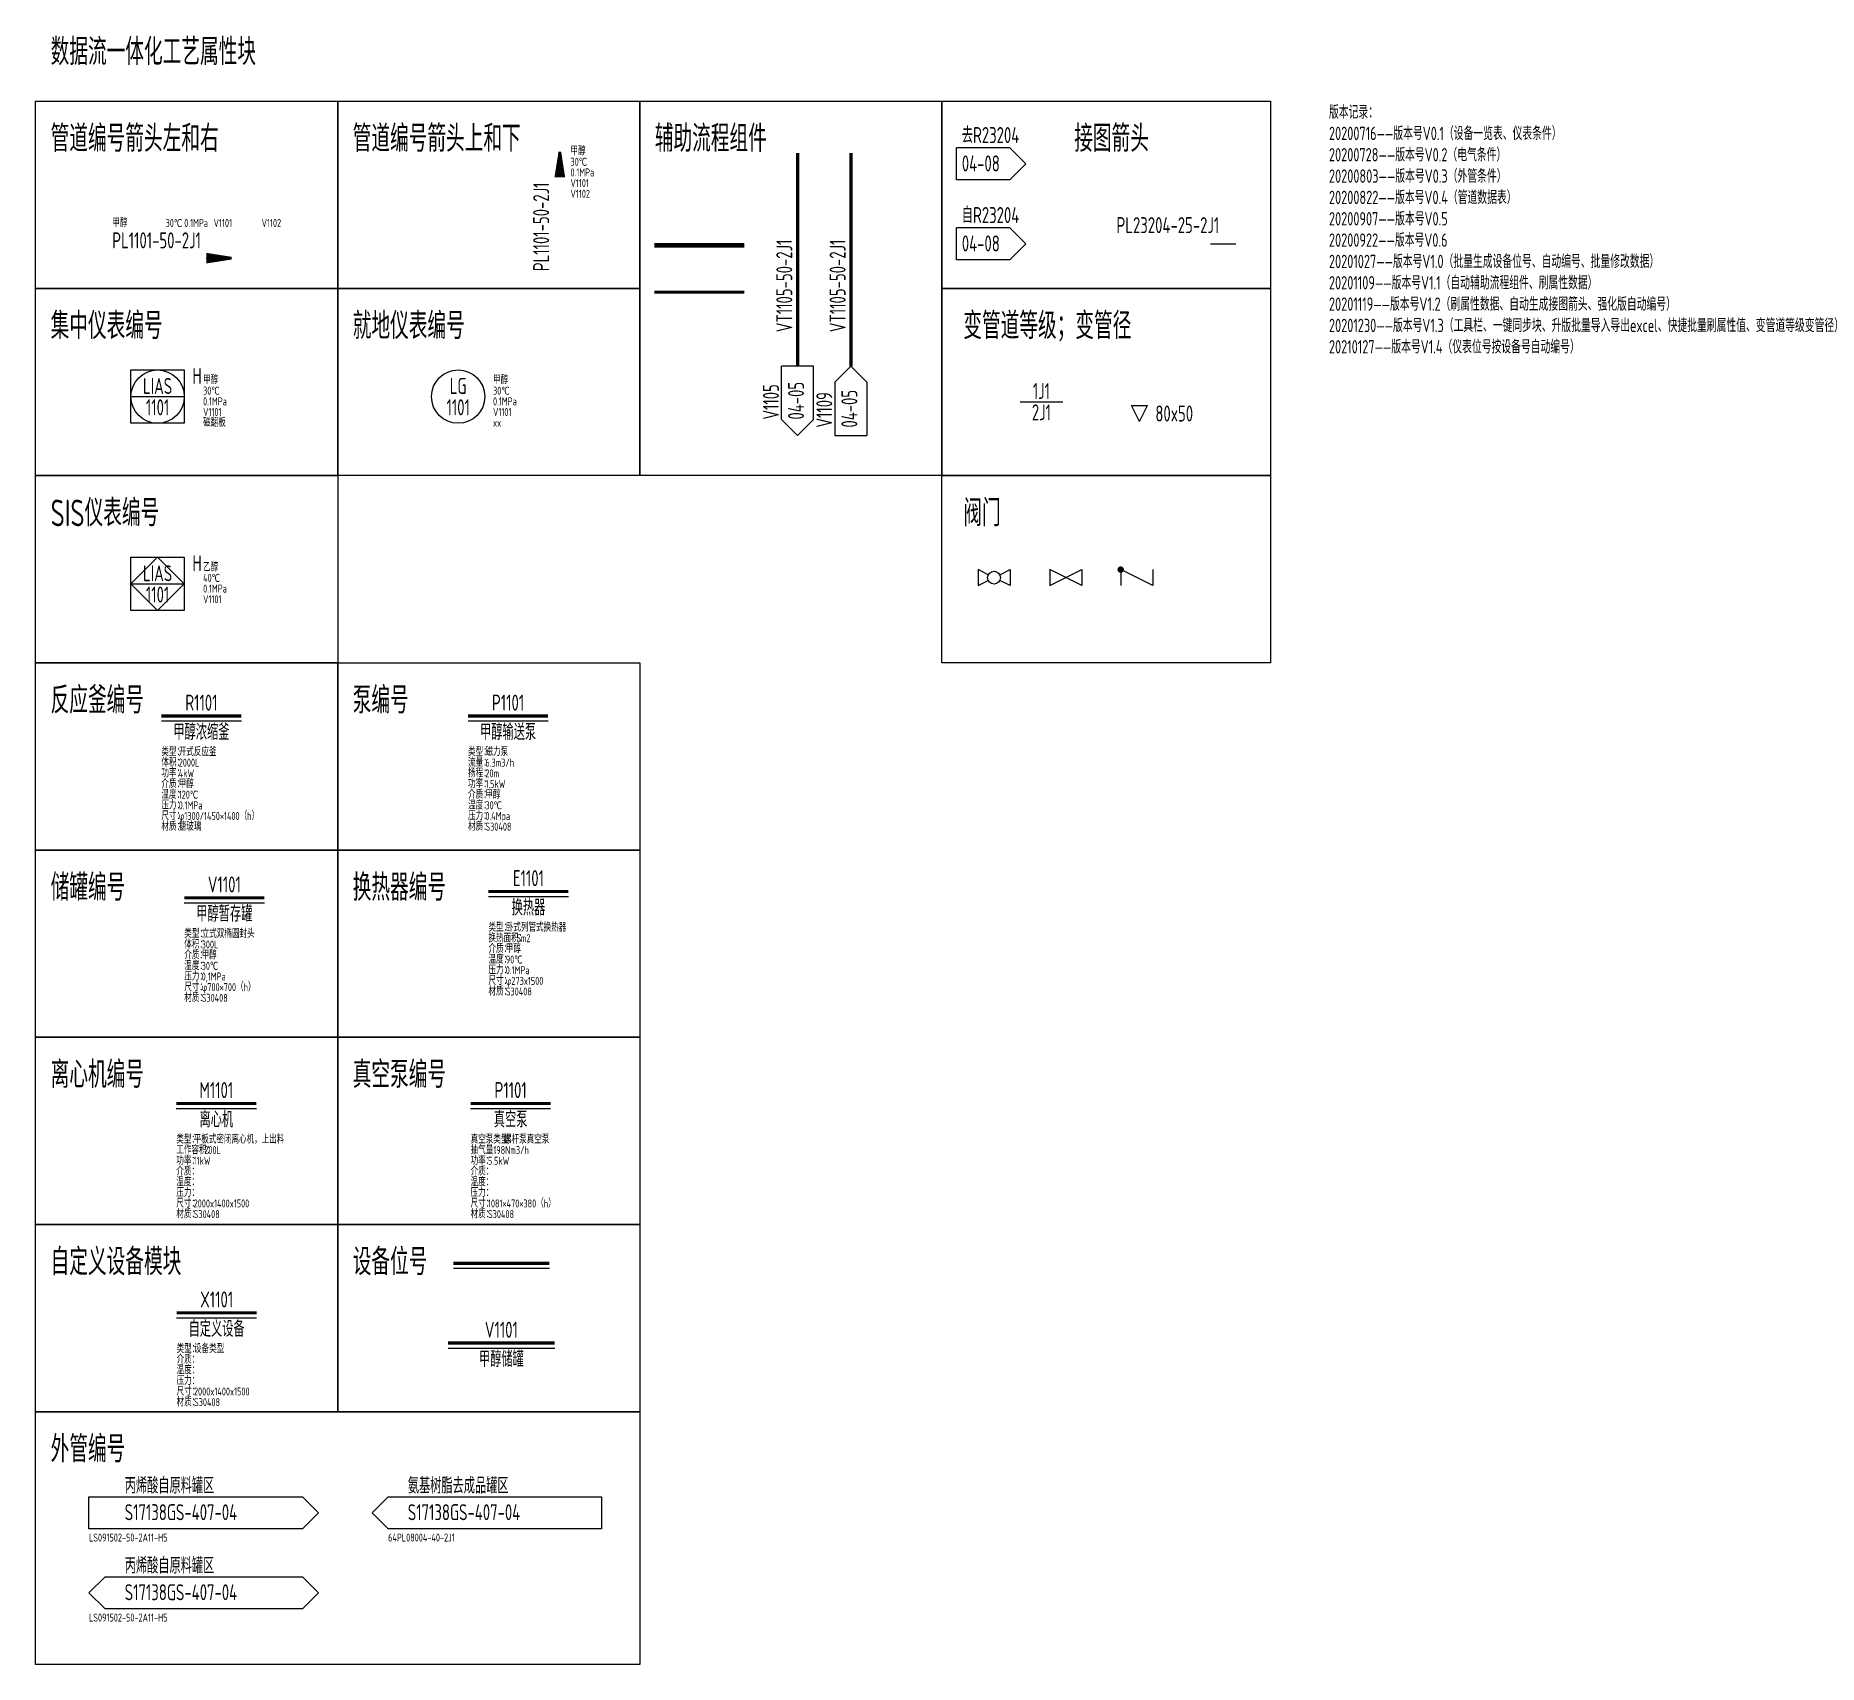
# Model space of a CAD drawing. Header units: millimetres. Extents: x 0 to 334, y -293 to 12.
import ezdxf
from ezdxf.enums import TextEntityAlignment as Align

# ---------------------------------------------------------------- set-up
doc = ezdxf.new("R2010")
doc.units = ezdxf.units.MM
doc.linetypes.add('CONTINOUS', pattern=[0])
for name, color, linetype in [('0DataFlow-GsLcEquipTag', 2, 'Continuous'), ('0DataFlow-GsLcEquipTagComment', 252, 'Continuous'), ('0DataFlow-GsLcInstrument', 2, 'Continuous'), ('0DataFlow-GsLcInstrumentComment', 3, 'Continuous'), ('0DataFlow-GsLcJoinDrawArrow', 2, 'Continuous'), ('0DataFlow-GsLcOuterPipe', 2, 'Continuous'), ('0DataFlow-GsLcOuterPipeComment', 3, 'Continuous'), ('0DataFlow-GsLcPipe', 2, 'Continuous'), ('0DataFlow-GsLcPipeComment', 3, 'Continuous'), ('0DataFlow-GsLcPipeLine', 4, 'Continuous'), ('0DataFlow-GsLcPublicPipe', 2, 'Continuous'), ('0DataFlow-GsLcPublicPipeLine', 3, 'Continuous'), ('0DataFlow-GsLcText', 2, 'Continuous'), ('0DataFlow-GsLcValve', 6, 'Continuous'), ('0DataFlow-GsLcValveComment', 3, 'Continuous')]:
    doc.layers.add(name, color=color, linetype=linetype)
doc.styles.add('DataFlow', font='tssdeng.shx', dxfattribs={"width": 0.7, "bigfont": 'hztxt.shx'})

# ---------------------------------------------------------------- blocks, each defined once
blk = doc.blocks.new('EquipTagV2')
at = {"layer": '0DataFlow-GsLcEquipTag'}
blk.add_line((9, -1), (-9, -1), dxfattribs=at)
at = {"layer": '0DataFlow-GsLcEquipTag', "const_width": 0.6}
blk.add_lwpolyline([(9, 0), (-9, 0)], dxfattribs=at)
blk = doc.blocks.new('JoinDrawArrowTo')
at = {"color": 24}
for p, q in [((10, 3), (0, 3)), ((0, -3), (0, 3)), ((10, 3), (13, 0)), ((10, -3), (13, 0)), ((10, -3), (0, -3))]:
    blk.add_line(p, q, dxfattribs=at)
at = {"style": 'DataFlow', "width": 0.7}
for tag, p in [('FROMTO', (1, 3.89)), ('DRAWNUM', (1, -1.43))]:
    blk.add_attdef(tag, p, '', height=3, dxfattribs=at)
at = {"style": 'DataFlow', "width": 0.7, "flags": 1}
blk.add_attdef('RELATEDID', (1, -6.93), '', height=3, dxfattribs=at)
blk = doc.blocks.new('JoinDrawArrowFrom')
at = {"layer": '0DataFlow-GsLcJoinDrawArrow', "color": 24}
for p, q in [((10, 3), (0, 3)), ((0, -3), (0, 3)), ((10, 3), (13, 0)), ((10, -3), (13, 0)), ((10, -3), (0, -3))]:
    blk.add_line(p, q, dxfattribs=at)
at = {"layer": '0DataFlow-GsLcPipeComment', "color": 3}
blk.add_line((47.62, 0), (52.38, 0), dxfattribs=at)
at = {"style": 'DataFlow', "width": 0.7}
for tag, p in [('FROMTO', (1, 3.89)), ('PIPENUM', (30, 2)), ('DRAWNUM', (1, -1.43))]:
    blk.add_attdef(tag, p, '', height=3, dxfattribs=at)
at = {"layer": '0DataFlow-GsLcJoinDrawArrow', "style": 'DataFlow', "width": 0.7, "flags": 1}
blk.add_attdef('RELATEDID', (1, -6.93), '', height=3, dxfattribs=at)
blk = doc.blocks.new('PipeClassChange')
blk.add_line((-4, 0), (4, 0))
at = {"style": 'DataFlow', "width": 0.7}
for tag, p in [('FPIPECLASS', (0, 0.5)), ('SPIPECLASS', (0, -3.5))]:
    blk.add_attdef(tag, text='', height=3, dxfattribs=at).set_placement(p, align=Align.CENTER)
at = {"layer": '0DataFlow-GsLcValveComment', "style": 'DataFlow', "width": 0.7, "flags": 1}
blk.add_attdef('VERSION', (0, -6.45), '', height=1.5, dxfattribs=at)
blk = doc.blocks.new('InstrumentSIS')
blk.add_line((5, -0.75), (5, -3.25))
at = {"style": 'DataFlow', "width": 0.7}
for tag, p in [('HALARM', (6.53, 2.37)), ('LALARM', (6.53, -5.35))]:
    blk.add_attdef(tag, p, '', height=3, dxfattribs=at)
at = {"layer": '0DataFlow-GsLcInstrumentComment', "style": 'DataFlow', "width": 0.7, "flags": 1}
for tag, p in [('VERSION', (8.53, 4.37)), ('PHASE', (8.53, -11.63)), ('MATERIAL', (8.53, -13.63)), ('NAME', (8.53, -15.63)), ('MIN', (8.53, -17.63)), ('MAX', (8.53, -19.63)), ('NOMAL', (8.53, -21.63)), ('DRAWNUM', (8.53, -23.63)), ('INSTALLSIZE', (8.53, -25.63)), ('COMMENT', (8.53, -27.63)), ('DIRECTION', (8.53, -29.63))]:
    blk.add_attdef(tag, p, '', height=1.5, dxfattribs=at)
at = {"layer": '0DataFlow-GsLcInstrumentComment', "style": 'DataFlow', "width": 0.7}
for tag, p in [('SUBSTANCE', (8.53, 2.37)), ('TEMP', (8.53, 0.37)), ('PRESSURE', (8.53, -1.63)), ('LOCATION', (8.53, -3.63)), ('SORT', (8.53, -5.63)), ('PIPECLASSCHANGE', (8.53, -7.63)), ('REDUCERINFO', (8.53, -9.63))]:
    blk.add_attdef(tag, p, '', height=1.5, dxfattribs=at)
blk.add_wipeout([(-5, 5), (5, 5), (5, -5), (-5, -5)])
for p, q in [((-5, 0), (0, 5)), ((0, 5), (5, 0)), ((0, -5), (-5, 0)), ((5, 0), (0, -5))]:
    blk.add_line(p, q)
at = {"linetype": 'Continuous'}
blk.add_line((-5, 0), (5, 0), dxfattribs=at)
blk.add_lwpolyline([(-5, 5), (5, 5), (5, -5), (-5, -5)], close=True)
at = {"style": 'DataFlow', "width": 0.7}
for tag, p in [('FUNCTION', (0, 0.5)), ('TAG', (0, -3.5))]:
    blk.add_attdef(tag, text='', height=3, dxfattribs=at).set_placement(p, align=Align.CENTER)
blk = doc.blocks.new('Reducer')
at = {"style": 'DataFlow', "width": 0.7}
blk.add_attdef('REDUCER', (3, -3), '', height=3, dxfattribs=at)
blk.add_wipeout([(-1.5, 0), (1.5, 0), (1.5, -3), (-1.5, -3)])
for p, q in [((-1.5, 0), (1.5, 0)), ((0, -3), (-1.5, 0)), ((0, -3), (1.5, 0))]:
    blk.add_line(p, q)
at = {"layer": '0DataFlow-GsLcValveComment', "style": 'DataFlow', "width": 0.7, "flags": 1}
blk.add_attdef('VERSION', (0, -5), '', height=1.5, dxfattribs=at)
blk = doc.blocks.new('OuterPipeLeft')
for p, q in [((0, 0), (3, 3)), ((0, 0), (3, -3)), ((3, 3), (43, 3)), ((43, 3), (43, -3)), ((43, -3), (3, -3))]:
    blk.add_line(p, q)
at = {"style": 'DataFlow', "width": 0.7}
for tag, p in [('FROMTO', (6.69, 3.59)), ('DRAWNUM', (6.69, -1.41))]:
    blk.add_attdef(tag, p, '', height=3, dxfattribs=at)
at = {"layer": '0DataFlow-GsLcOuterPipeComment', "style": 'DataFlow', "width": 0.7, "flags": 1}
blk.add_attdef('VERSION', (6.69, 7.59), '', height=1.5, dxfattribs=at)
at = {"layer": '0DataFlow-GsLcOuterPipeComment', "color": 3, "style": 'DataFlow', "width": 0.7}
blk.add_attdef('PIPENUM', (3, -5.41), '', height=1.5, dxfattribs=at)
at = {"layer": '0DataFlow-GsLcOuterPipeComment', "color": 3, "style": 'DataFlow', "width": 0.7, "flags": 1}
for tag, p in [('DESIGNFLOW', (3, -7.41)), ('OPERATESPEC', (3, -9.41)), ('INSULATION', (3, -11.41)), ('PROTECTION', (3, -13.41))]:
    blk.add_attdef(tag, p, '', height=1.5, dxfattribs=at)
blk = doc.blocks.new('OuterPipeRight')
for p, q in [((0, -3), (0, 3)), ((0, 3), (40, 3)), ((43, 0), (40, 3)), ((43, 0), (40, -3)), ((40, -3), (0, -3))]:
    blk.add_line(p, q)
at = {"style": 'DataFlow', "width": 0.7}
for tag, p in [('FROMTO', (6.69, 3.59)), ('DRAWNUM', (6.69, -1.41))]:
    blk.add_attdef(tag, p, '', height=3, dxfattribs=at)
at = {"layer": '0DataFlow-GsLcOuterPipeComment', "style": 'DataFlow', "width": 0.7, "flags": 1}
blk.add_attdef('VERSION', (6.69, 7.59), '', height=1.5, dxfattribs=at)
at = {"layer": '0DataFlow-GsLcOuterPipeComment', "color": 3, "style": 'DataFlow', "width": 0.7}
blk.add_attdef('PIPENUM', (0, -5.41), '', height=1.5, dxfattribs=at)
at = {"layer": '0DataFlow-GsLcOuterPipeComment', "color": 3, "style": 'DataFlow', "width": 0.7, "flags": 1}
for tag, p in [('DESIGNFLOW', (0, -7.41)), ('OPERATESPEC', (0, -9.41)), ('INSULATION', (0, -11.41)), ('PROTECTION', (0, -13.41))]:
    blk.add_attdef(tag, p, '', height=1.5, dxfattribs=at)
blk = doc.blocks.new('PipeArrowLeft')
at = {"layer": '0DataFlow-GsLcPipeComment'}
blk.add_line((-2.38, 0), (2.38, 0), dxfattribs=at)
at = {"style": 'DataFlow', "width": 0.7}
blk.add_attdef('PIPENUM', (-20, 1.84), '', height=3, dxfattribs=at)
at = {"layer": '0DataFlow-GsLcPipeComment', "style": 'DataFlow', "width": 0.7}
for tag, p in [('SUBSTANCE', (-20, 5.84)), ('TEMP', (-10, 5.84)), ('PRESSURE', (-6.5, 5.84)), ('FROM', (-1, 5.84)), ('TO', (8, 5.84)), ('PIPECLASSCHANGE', (-20, -3.11)), ('REDUCERINFO', (-12, -3.11))]:
    blk.add_attdef(tag, p, '', height=1.5, dxfattribs=at)
at = {"layer": '0DataFlow-GsLcPipeComment', "style": 'DataFlow', "width": 0.7, "flags": 1}
for tag, p in [('VERSION', (-20, -1.11)), ('PHASE', (-20, -5.11)), ('DRAWNUM', (-20, -7.11)), ('INSULATION', (-20, -9.11))]:
    blk.add_attdef(tag, p, '', height=1.5, dxfattribs=at)
blk = doc.blocks.new('InstrumentP')
at = {"style": 'DataFlow', "width": 0.7}
for tag, p in [('HALARM', (6.53, 2.37)), ('LALARM', (6.53, -5.35))]:
    blk.add_attdef(tag, p, '', height=3, dxfattribs=at)
at = {"layer": '0DataFlow-GsLcInstrumentComment', "style": 'DataFlow', "width": 0.7, "flags": 1}
for tag, p in [('VERSION', (8.53, 4.37)), ('PHASE', (8.53, -11.63)), ('MATERIAL', (8.53, -13.63)), ('NAME', (8.53, -15.63)), ('MIN', (8.53, -17.63)), ('MAX', (8.53, -19.63)), ('NOMAL', (8.53, -21.63)), ('DRAWNUM', (8.53, -23.63)), ('INSTALLSIZE', (8.53, -25.63)), ('COMMENT', (8.53, -27.63)), ('DIRECTION', (8.53, -29.63))]:
    blk.add_attdef(tag, p, '', height=1.5, dxfattribs=at)
at = {"layer": '0DataFlow-GsLcInstrumentComment', "style": 'DataFlow', "width": 0.7}
for tag, p in [('SUBSTANCE', (8.53, 2.37)), ('TEMP', (8.53, 0.37)), ('PRESSURE', (8.53, -1.63)), ('LOCATION', (8.53, -3.63)), ('SORT', (8.53, -5.63)), ('PIPECLASSCHANGE', (8.53, -7.63)), ('REDUCERINFO', (8.53, -9.63))]:
    blk.add_attdef(tag, p, '', height=1.5, dxfattribs=at)
blk.add_wipeout([(-5, 5), (5, 5), (5, -5), (-5, -5)])
at = {"linetype": 'Continuous'}
blk.add_line((-5, 0), (5, 0), dxfattribs=at)
blk.add_lwpolyline([(-5, 5), (5, 5), (5, -5), (-5, -5)], close=True)
blk.add_circle((0, 0), 5, dxfattribs=at)
at = {"style": 'DataFlow', "width": 0.7}
for tag, p in [('FUNCTION', (0, 0.5)), ('TAG', (0, -3.5))]:
    blk.add_attdef(tag, text='', height=3, dxfattribs=at).set_placement(p, align=Align.CENTER)
blk = doc.blocks.new('InstrumentL')
blk.add_circle((0, 0), 5)
at = {"style": 'DataFlow', "width": 0.7}
for tag, p in [('FUNCTION', (0, 0.5)), ('TAG', (0, -3.5))]:
    blk.add_attdef(tag, text='', height=3, dxfattribs=at).set_placement(p, align=Align.CENTER)
at = {"layer": '0DataFlow-GsLcInstrumentComment', "style": 'DataFlow', "width": 0.7, "flags": 1}
for tag, p in [('VERSION', (6.53, 4.37)), ('PHASE', (6.53, -11.63)), ('MATERIAL', (6.53, -13.63)), ('NAME', (6.53, -15.63)), ('MIN', (6.53, -17.63)), ('MAX', (6.53, -19.63)), ('NOMAL', (6.53, -21.63)), ('DRAWNUM', (6.53, -23.63)), ('INSTALLSIZE', (6.53, -25.63)), ('COMMENT', (6.53, -27.63)), ('DIRECTION', (6.53, -29.63))]:
    blk.add_attdef(tag, p, '', height=1.5, dxfattribs=at)
at = {"layer": '0DataFlow-GsLcInstrumentComment', "style": 'DataFlow', "width": 0.7}
for tag, p in [('SUBSTANCE', (6.53, 2.37)), ('TEMP', (6.53, 0.37)), ('PRESSURE', (6.53, -1.63)), ('LOCATION', (6.53, -3.63)), ('SORT', (6.53, -5.63)), ('PIPECLASSCHANGE', (6.53, -7.63)), ('REDUCERINFO', (6.53, -9.63))]:
    blk.add_attdef(tag, p, '', height=1.5, dxfattribs=at)
blk = doc.blocks.new('PublicPipeUpArrow')
for p, q in [((0, 0), (-3, -3)), ((0, 0), (3, -3)), ((-3, -3), (-3, -13)), ((3, -3), (3, -13)), ((-3, -13), (3, -13))]:
    blk.add_line(p, q)
at = {"style": 'DataFlow', "width": 0.7}
for tag, p in [('DRAWNUM', (1.2, -11.5)), ('TAG', (-3.5, -11.5))]:
    blk.add_attdef(tag, p, '', height=3, rotation=90, dxfattribs=at)
at = {"layer": '0DataFlow-GsLcPublicPipe', "style": 'DataFlow', "width": 0.7, "flags": 1}
blk.add_attdef('RELATEDID', (7, -11.5), '', height=3, rotation=90, dxfattribs=at)
blk = doc.blocks.new('PublicPipeDownArrow')
for p, q in [((-3, -10), (-3, 0)), ((3, 0), (-3, 0)), ((3, -10), (3, 0)), ((0, -13), (-3, -10)), ((0, -13), (3, -10))]:
    blk.add_line(p, q)
at = {"style": 'DataFlow', "width": 0.7}
for tag, p in [('DRAWNUM', (1.2, -10)), ('TAG', (-3.5, -10))]:
    blk.add_attdef(tag, p, '', height=3, rotation=90, dxfattribs=at)
at = {"layer": '0DataFlow-GsLcPublicPipe', "style": 'DataFlow', "width": 0.7, "flags": 1}
blk.add_attdef('RELATEDID', (7, -10), '', height=3, rotation=90, dxfattribs=at)
blk = doc.blocks.new('PublicPipeDownPipeLine')
at = {"layer": '0DataFlow-GsLcPublicPipe'}
blk.add_line((0, -2.38), (0, 2.38), dxfattribs=at)
at = {"style": 'DataFlow', "width": 0.7}
blk.add_attdef('PIPENUM', (-1, -16), '', height=3, rotation=90, dxfattribs=at)
at = {"layer": '0DataFlow-GsLcPublicPipe', "style": 'DataFlow', "width": 0.7, "flags": 1}
blk.add_attdef('RELATEDID', (-5, -16), '', height=3, rotation=90, dxfattribs=at)
blk = doc.blocks.new('*U24')
at = {"layer": '0DataFlow-GsLcPipe', "color": 30, "lineweight": 13}
blk.add_lwpolyline([(2.38, 0, 0.5, 2, 0), (-2.38, 0, 0.9, 0.9, 0)], format="xyseb", dxfattribs=at)
blk = doc.blocks.new('*U25')
at = {"layer": '0DataFlow-GsLcPipe', "color": 30, "lineweight": 13}
blk.add_lwpolyline([(0, 2.38, 0.5, 2, 0), (0, -2.38, 0.9, 0.9, 0)], format="xyseb", dxfattribs=at)
blk = doc.blocks.new('PublicPipeUpPipeLine')
at = {"layer": '0DataFlow-GsLcPublicPipe'}
blk.add_line((0, -2.38), (0, 2.38), dxfattribs=at)
at = {"style": 'DataFlow', "width": 0.7}
blk.add_attdef('PIPENUM', (-1, -16), '', height=3, rotation=90, dxfattribs=at)
at = {"layer": '0DataFlow-GsLcPublicPipe', "style": 'DataFlow', "width": 0.7, "flags": 1}
blk.add_attdef('RELATEDID', (-5, -16), '', height=3, rotation=90, dxfattribs=at)
blk = doc.blocks.new('PipeArrowUp')
at = {"layer": '0DataFlow-GsLcPipeComment'}
blk.add_line((0, -2.38), (0, 2.38), dxfattribs=at)
at = {"style": 'DataFlow', "width": 0.7}
blk.add_attdef('PIPENUM', (-2, -20), '', height=3, rotation=90, dxfattribs=at)
at = {"layer": '0DataFlow-GsLcPipeComment', "style": 'DataFlow', "width": 0.7, "flags": 1}
for tag, p in [('VERSION', (2, 3.76)), ('PHASE', (2, -12.24)), ('DRAWNUM', (2, -14.24)), ('INSULATION', (2, -16.24))]:
    blk.add_attdef(tag, p, '', height=1.5, dxfattribs=at)
at = {"layer": '0DataFlow-GsLcPipeComment', "style": 'DataFlow', "width": 0.7}
for tag, p in [('SUBSTANCE', (2, 1.76)), ('TEMP', (2, -0.24)), ('PRESSURE', (2, -2.24)), ('FROM', (2, -4.24)), ('TO', (2, -6.24)), ('PIPECLASSCHANGE', (2, -8.24)), ('REDUCERINFO', (2, -10.24))]:
    blk.add_attdef(tag, p, '', height=1.5, dxfattribs=at)
blk = doc.blocks.new('BallValve')
at = {"layer": '0DataFlow-GsLcValveComment', "style": 'DataFlow', "width": 0.7, "flags": 1}
for tag, p in [('PIPENUM', (0, -6)), ('COMMENT', (0, -8)), ('OPTION', (0, -10))]:
    blk.add_attdef(tag, p, '', height=1.5, dxfattribs=at)
blk.add_wipeout([(-3, 1.5), (3, 1.5), (3, -1.5), (-3, -1.5)])
for p, q in [((-3, 1.5), (-3, -1.5)), ((-1.07, 0.54), (-3, 1.5)), ((1.07, 0.54), (3, 1.5)), ((3, 1.5), (3, -1.5)), ((-3, -1.5), (-1.07, -0.54)), ((3, -1.5), (1.07, -0.54))]:
    blk.add_line(p, q)
blk.add_circle((0, 0), 1.2)
blk.add_attdef('VERSION', (0, -4), '', height=1.5, dxfattribs=at)
blk = doc.blocks.new('GlobeValve')
at = {"layer": '0DataFlow-GsLcValveComment', "style": 'DataFlow', "width": 0.7, "flags": 1}
for tag, p in [('PIPENUM', (0, -6)), ('COMMENT', (0, -8)), ('OPTION', (0, -10))]:
    blk.add_attdef(tag, p, '', height=1.5, dxfattribs=at)
blk.add_wipeout([(-3, 1.5), (3, 1.5), (3, -1.5), (-3, -1.5)])
for p, q in [((-3, 1.5), (-3, -1.5)), ((3, -1.5), (-3, 1.5)), ((-3, -1.5), (3, 1.5)), ((3, 1.5), (3, -1.5))]:
    blk.add_line(p, q)
blk.add_attdef('VERSION', (0, -4), '', height=1.5, dxfattribs=at)
blk = doc.blocks.new('CheckValve')
at = {"layer": '0DataFlow-GsLcValveComment', "style": 'DataFlow', "width": 0.7, "flags": 1}
for tag, p in [('PIPENUM', (0, -6)), ('COMMENT', (0, -8)), ('OPTION', (0, -10))]:
    blk.add_attdef(tag, p, '', height=1.5, dxfattribs=at)
blk.add_wipeout([(-3, 1.5), (3, 1.5), (3, -1.5), (-3, -1.5)])
for p, q in [((-3, 1.5), (-3, -1.5)), ((3, -1.5), (-3, 1.5)), ((3, 1.5), (3, -1.5))]:
    blk.add_line(p, q)
at = {"linetype": 'CONTINOUS', "const_width": 0.6}
blk.add_lwpolyline([(-3.3, 1.5, 1), (-2.7, 1.5, 1)], format="xyb", close=True, dxfattribs=at)
at = {"layer": '0DataFlow-GsLcValveComment', "style": 'DataFlow', "width": 0.7, "flags": 1}
blk.add_attdef('VERSION', (0, -4), '', height=1.5, dxfattribs=at)
blk = doc.blocks.new('EquipTag')
blk.add_line((10, -1), (-10, -1))
at = {"const_width": 0.6}
blk.add_lwpolyline([(10, 0), (-10, 0)], dxfattribs=at)
at = {"style": 'DataFlow', "width": 0.7}
for tag, p in [('TAG', (0, 1)), ('NAME', (0, -4.5))]:
    blk.add_attdef(tag, text='', height=3, dxfattribs=at).set_placement(p, align=Align.CENTER)
at = {"layer": '0DataFlow-GsLcEquipTagComment', "style": 'DataFlow', "width": 0.7, "flags": 1}
for tag, p in [('RELATEDID', (0, 8)), ('VERSION', (0, 5))]:
    blk.add_attdef(tag, p, '', height=1.5, dxfattribs=at)
blk = doc.blocks.new('OuterPipeDoubleArrow')
for p, q in [((0, 0), (3, 3)), ((0, 0), (3, -3)), ((3, 3), (40, 3)), ((43, 0), (40, 3)), ((43, 0), (40, -3)), ((40, -3), (3, -3))]:
    blk.add_line(p, q)
at = {"style": 'DataFlow', "width": 0.7}
for tag, p in [('FROMTO', (6.69, 3.59)), ('DRAWNUM', (6.69, -1.41))]:
    blk.add_attdef(tag, p, '', height=3, dxfattribs=at)
at = {"layer": '0DataFlow-GsLcOuterPipeComment', "style": 'DataFlow', "width": 0.7, "flags": 1}
blk.add_attdef('VERSION', (6.69, 7.59), '', height=1.5, dxfattribs=at)
at = {"layer": '0DataFlow-GsLcOuterPipeComment', "color": 3, "style": 'DataFlow', "width": 0.7}
blk.add_attdef('PIPENUM', (0, -5.41), '', height=1.5, dxfattribs=at)
at = {"layer": '0DataFlow-GsLcOuterPipeComment', "color": 3, "style": 'DataFlow', "width": 0.7, "flags": 1}
for tag, p in [('DESIGNFLOW', (0, -7.41)), ('OPERATESPEC', (0, -9.41)), ('INSULATION', (0, -11.41)), ('PROTECTION', (0, -13.41))]:
    blk.add_attdef(tag, p, '', height=1.5, dxfattribs=at)
blk = doc.blocks.new('Reactor')
blk.add_line((7.5, -1), (-7.5, -1))
at = {"const_width": 0.6}
blk.add_lwpolyline([(7.5, 0), (-7.5, 0)], dxfattribs=at)
at = {"style": 'DataFlow', "width": 0.7}
blk.add_attdef('TAG', text='', height=3, dxfattribs=at).set_placement((0, 1), align=Align.CENTER)
at = {"layer": '0DataFlow-GsLcEquipTagComment', "style": 'DataFlow', "width": 0.7}
for s, p in [('类型：', (-7.5, -7.5)), ('体积：', (-7.5, -9.5)), ('功率：', (-7.5, -11.5)), ('介质：', (-7.5, -13.5)), ('压力：', (-7.5, -17.5)), ('温度：', (-7.5, -15.5)), ('尺寸：', (-7.5, -19.5)), ('材质：', (-7.5, -21.5))]:
    blk.add_text(s, height=1.5, dxfattribs=at).set_placement(p)
at = {"layer": '0DataFlow-GsLcEquipTagComment', "style": 'DataFlow', "width": 0.7, "flags": 1}
for tag, p in [('VERSION', (0, 5)), ('ANTIEXPLOSIVE', (-4.25, -23.5)), ('SPEED', (-4.25, -27.5)), ('MOTORSERIES', (-4.25, -25.5)), ('WEIGHT', (-4.25, -29.5)), ('TYPE', (-4.25, -31.5)), ('INSULATIONTHICK', (-4.25, -33.5)), ('NUMBER', (-4.25, -35.5)), ('DRAWNUM', (-4.25, -37.5)), ('EXTEMP', (-4.25, -39.5)), ('EXPRESSURE', (-4.25, -41.5))]:
    blk.add_attdef(tag, p, '', height=1.5, dxfattribs=at)
at = {"layer": '0DataFlow-GsLcEquipTagComment', "style": 'DataFlow', "width": 0.7}
blk.add_attdef('NAME', text='', height=3, dxfattribs=at).set_placement((0, -4.5), align=Align.CENTER)
for tag, p in [('SPECIES', (-4.25, -7.5)), ('VOLUME', (-4.25, -9.5)), ('POWER', (-4.25, -11.5)), ('SUBSTANCE', (-4.25, -13.5)), ('TEMP', (-4.25, -15.5)), ('PRESSURE', (-4.25, -17.5)), ('SIZE', (-4.25, -19.5)), ('MATERIAL', (-4.25, -21.5))]:
    blk.add_attdef(tag, p, '', height=1.5, dxfattribs=at)
blk = doc.blocks.new('Pump')
blk.add_line((7.5, -1), (-7.5, -1))
at = {"const_width": 0.6}
blk.add_lwpolyline([(7.5, 0), (-7.5, 0)], dxfattribs=at)
at = {"style": 'DataFlow', "width": 0.7}
blk.add_attdef('TAG', text='', height=3, dxfattribs=at).set_placement((0, 1), align=Align.CENTER)
at = {"layer": '0DataFlow-GsLcEquipTagComment', "style": 'DataFlow', "width": 0.7}
for s, p in [('类型：', (-7.5, -7.5)), ('流量：', (-7.5, -9.5)), ('扬程：', (-7.5, -11.5)), ('功率：', (-7.5, -13.5)), ('介质：', (-7.5, -15.5)), ('温度：', (-7.5, -17.5)), ('压力：', (-7.5, -19.5)), ('材质：', (-7.5, -21.5))]:
    blk.add_text(s, height=1.5, dxfattribs=at).set_placement(p)
at = {"layer": '0DataFlow-GsLcEquipTagComment', "style": 'DataFlow', "width": 0.7, "flags": 1}
for tag, p in [('VERSION', (0, 5)), ('ANTIEXPLOSIVE', (-4.25, -23.5)), ('WEIGHT', (-4.25, -27.5)), ('MOTORSERIES', (-4.25, -25.5)), ('TYPE', (-4.25, -31.5)), ('NUMBER', (-4.25, -29.5)), ('DRAWNUM', (-4.25, -33.5))]:
    blk.add_attdef(tag, p, '', height=1.5, dxfattribs=at)
at = {"layer": '0DataFlow-GsLcEquipTagComment', "style": 'DataFlow', "width": 0.7}
blk.add_attdef('NAME', text='', height=3, dxfattribs=at).set_placement((0, -4.5), align=Align.CENTER)
for tag, p in [('SPECIES', (-4.25, -7.5)), ('FLOW', (-4.25, -9.5)), ('HEAD', (-4.25, -11.5)), ('POWER', (-4.25, -13.5)), ('SUBSTANCE', (-4.25, -15.5)), ('TEMP', (-4.25, -17.5)), ('PRESSURE', (-4.25, -19.5)), ('MATERIAL', (-4.25, -21.5))]:
    blk.add_attdef(tag, p, '', height=1.5, dxfattribs=at)
blk = doc.blocks.new('Tank')
blk.add_line((7.5, -1), (-7.5, -1))
at = {"const_width": 0.6}
blk.add_lwpolyline([(7.5, 0), (-7.5, 0)], dxfattribs=at)
at = {"style": 'DataFlow', "width": 0.7}
blk.add_attdef('TAG', text='', height=3, dxfattribs=at).set_placement((0, 1), align=Align.CENTER)
at = {"layer": '0DataFlow-GsLcEquipTagComment', "style": 'DataFlow', "width": 0.7}
for s, p in [('类型：', (-7.5, -7.5)), ('体积：', (-7.5, -9.5)), ('介质：', (-7.5, -11.5)), ('温度：', (-7.5, -13.5)), ('压力：', (-7.5, -15.5)), ('尺寸：', (-7.5, -17.5)), ('材质：', (-7.5, -19.5))]:
    blk.add_text(s, height=1.5, dxfattribs=at).set_placement(p)
at = {"layer": '0DataFlow-GsLcEquipTagComment', "style": 'DataFlow', "width": 0.7, "flags": 1}
for tag, p in [('VERSION', (0, 5)), ('POWER', (-4.25, -21.5)), ('ANTIEXPLOSIVE', (-4.25, -23.5)), ('WEIGHT', (-4.25, -27.5)), ('MOTORSERIES', (-4.25, -25.5)), ('TYPE', (-4.25, -29.5)), ('INSULATIONTHICK', (-4.25, -31.5)), ('NUMBER', (-4.25, -33.5)), ('DRAWNUM', (-4.25, -35.5)), ('EXTEMP', (-4.25, -37.5)), ('EXPRESSURE', (-4.25, -39.5))]:
    blk.add_attdef(tag, p, '', height=1.5, dxfattribs=at)
at = {"layer": '0DataFlow-GsLcEquipTagComment', "style": 'DataFlow', "width": 0.7}
blk.add_attdef('NAME', text='', height=3, dxfattribs=at).set_placement((0, -4.5), align=Align.CENTER)
for tag, p in [('SPECIES', (-4.25, -7.5)), ('VOLUME', (-4.25, -9.5)), ('SUBSTANCE', (-4.25, -11.5)), ('TEMP', (-4.25, -13.5)), ('SIZE', (-4.25, -17.5)), ('PRESSURE', (-4.25, -15.5)), ('MATERIAL', (-4.25, -19.5))]:
    blk.add_attdef(tag, p, '', height=1.5, dxfattribs=at)
blk = doc.blocks.new('Heater')
blk.add_line((7.5, -1), (-7.5, -1))
at = {"const_width": 0.6}
blk.add_lwpolyline([(7.5, 0), (-7.5, 0)], dxfattribs=at)
at = {"style": 'DataFlow', "width": 0.7}
blk.add_attdef('TAG', text='', height=3, dxfattribs=at).set_placement((0, 1), align=Align.CENTER)
at = {"layer": '0DataFlow-GsLcEquipTagComment', "style": 'DataFlow', "width": 0.7}
for s, p in [('类型：', (-7.5, -7.5)), ('介质：', (-7.5, -11.5)), ('换热面积：', (-7.5, -9.5)), ('温度：', (-7.5, -13.5)), ('压力：', (-7.5, -15.5)), ('尺寸：', (-7.5, -17.5)), ('材质：', (-7.5, -19.5))]:
    blk.add_text(s, height=1.5, dxfattribs=at).set_placement(p)
at = {"layer": '0DataFlow-GsLcEquipTagComment', "style": 'DataFlow', "width": 0.7, "flags": 1}
for tag, p in [('VERSION', (0, 5)), ('ELEMENT', (-4.25, -21.5)), ('WEIGHT', (-4.25, -23.5)), ('TYPE', (-4.25, -25.5)), ('INSULATIONTHICK', (-4.25, -27.5)), ('NUMBER', (-4.25, -29.5)), ('DRAWNUM', (-4.25, -31.5))]:
    blk.add_attdef(tag, p, '', height=1.5, dxfattribs=at)
at = {"layer": '0DataFlow-GsLcEquipTagComment', "style": 'DataFlow', "width": 0.7}
blk.add_attdef('NAME', text='', height=3, dxfattribs=at).set_placement((0, -4.5), align=Align.CENTER)
for tag, p in [('SPECIES', (-4.25, -7.5)), ('SUBSTANCE', (-4.25, -11.5)), ('AREA', (-2.25, -9.5)), ('TEMP', (-4.25, -13.5)), ('SIZE', (-4.25, -17.5)), ('PRESSURE', (-4.25, -15.5)), ('MATERIAL', (-4.25, -19.5))]:
    blk.add_attdef(tag, p, '', height=1.5, dxfattribs=at)
blk = doc.blocks.new('Centrifuge')
blk.add_line((7.5, -1), (-7.5, -1))
at = {"const_width": 0.6}
blk.add_lwpolyline([(7.5, 0), (-7.5, 0)], dxfattribs=at)
at = {"style": 'DataFlow', "width": 0.7}
blk.add_attdef('TAG', text='', height=3, dxfattribs=at).set_placement((0, 1), align=Align.CENTER)
at = {"layer": '0DataFlow-GsLcEquipTagComment', "style": 'DataFlow', "width": 0.7}
for s, p in [('类型：', (-7.5, -7.5)), ('功率：', (-7.5, -11.5)), ('工作容积：', (-7.5, -9.5)), ('介质：', (-7.5, -13.5)), ('压力：', (-7.5, -17.5)), ('温度：', (-7.5, -15.5)), ('尺寸：', (-7.5, -19.5)), ('材质：', (-7.5, -21.5))]:
    blk.add_text(s, height=1.5, dxfattribs=at).set_placement(p)
at = {"layer": '0DataFlow-GsLcEquipTagComment', "style": 'DataFlow', "width": 0.7, "flags": 1}
for tag, p in [('VERSION', (0, 5)), ('ANTIEXPLOSIVE', (-4.25, -23.5)), ('MOTORSERIES', (-4.25, -25.5)), ('CAPACITY', (-4.25, -27.5)), ('SPEED', (-4.25, -31.5)), ('DIAMETER', (-4.25, -29.5)), ('FACTOR', (-4.25, -33.5)), ('WEIGHT', (-4.25, -35.5)), ('TYPE', (-4.25, -37.5)), ('NUMBER', (-4.25, -39.5)), ('DRAWNUM', (-4.25, -41.5))]:
    blk.add_attdef(tag, p, '', height=1.5, dxfattribs=at)
at = {"layer": '0DataFlow-GsLcEquipTagComment', "style": 'DataFlow', "width": 0.7}
blk.add_attdef('NAME', text='', height=3, dxfattribs=at).set_placement((0, -4.5), align=Align.CENTER)
for tag, p in [('SPECIES', (-4.25, -7.5)), ('POWER', (-4.25, -11.5)), ('VOLUME', (-2.25, -9.5)), ('SUBSTANCE', (-4.25, -13.5)), ('TEMP', (-4.25, -15.5)), ('PRESSURE', (-4.25, -17.5)), ('SIZE', (-4.25, -19.5)), ('MATERIAL', (-4.25, -21.5))]:
    blk.add_attdef(tag, p, '', height=1.5, dxfattribs=at)
blk = doc.blocks.new('Vacuum')
blk.add_line((7.5, -1), (-7.5, -1))
at = {"const_width": 0.6}
blk.add_lwpolyline([(7.5, 0), (-7.5, 0)], dxfattribs=at)
at = {"style": 'DataFlow', "width": 0.7}
blk.add_attdef('TAG', text='', height=3, dxfattribs=at).set_placement((0, 1), align=Align.CENTER)
at = {"layer": '0DataFlow-GsLcEquipTagComment', "style": 'DataFlow', "width": 0.7}
for s, p in [('真空泵类型：', (-7.5, -7.5)), ('抽气量：', (-7.5, -9.5)), ('功率：', (-7.5, -11.5)), ('介质：', (-7.5, -13.5)), ('压力：', (-7.5, -17.5)), ('温度：', (-7.5, -15.5)), ('尺寸：', (-7.5, -19.5)), ('材质：', (-7.5, -21.5))]:
    blk.add_text(s, height=1.5, dxfattribs=at).set_placement(p)
at = {"layer": '0DataFlow-GsLcEquipTagComment', "style": 'DataFlow', "width": 0.7, "flags": 1}
for tag, p in [('VERSION', (0, 5)), ('ANTIEXPLOSIVE', (-4.25, -23.5)), ('MOTORSERIES', (-4.25, -25.5)), ('EXPRESSURE', (-4.25, -27.5)), ('WEIGHT', (-4.25, -29.5)), ('TYPE', (-4.25, -31.5)), ('NUMBER', (-4.25, -33.5)), ('DRAWNUM', (-4.25, -35.5))]:
    blk.add_attdef(tag, p, '', height=1.5, dxfattribs=at)
at = {"layer": '0DataFlow-GsLcEquipTagComment', "style": 'DataFlow', "width": 0.7}
blk.add_attdef('NAME', text='', height=3, dxfattribs=at).set_placement((0, -4.5), align=Align.CENTER)
for tag, p in [('SPECIES', (-1.25, -7.5)), ('POWER', (-4.25, -11.5)), ('CAPACITY', (-3.25, -9.5)), ('SUBSTANCE', (-4.25, -13.5)), ('TEMP', (-4.25, -15.5)), ('PRESSURE', (-4.25, -17.5)), ('SIZE', (-4.25, -19.5)), ('MATERIAL', (-4.25, -21.5))]:
    blk.add_attdef(tag, p, '', height=1.5, dxfattribs=at)
blk = doc.blocks.new('CustomEquip')
blk.add_line((7.5, -1), (-7.5, -1))
at = {"const_width": 0.6}
blk.add_lwpolyline([(7.5, 0), (-7.5, 0)], dxfattribs=at)
at = {"style": 'DataFlow', "width": 0.7}
blk.add_attdef('TAG', text='', height=3, dxfattribs=at).set_placement((0, 1), align=Align.CENTER)
at = {"layer": '0DataFlow-GsLcEquipTagComment', "style": 'DataFlow', "width": 0.7}
for s, p in [('类型：', (-7.5, -7.5)), ('介质：', (-7.5, -9.5)), ('温度：', (-7.5, -11.5)), ('压力：', (-7.5, -13.5)), ('尺寸：', (-7.5, -15.5)), ('材质：', (-7.5, -17.5))]:
    blk.add_text(s, height=1.5, dxfattribs=at).set_placement(p)
at = {"layer": '0DataFlow-GsLcEquipTagComment', "style": 'DataFlow', "width": 0.7, "flags": 1}
for tag, p in [('VERSION', (0, 5)), ('PARAM3', (-4.25, -23.5)), ('PARAM4', (-4.25, -25.5)), ('POWER', (-4.25, -27.5)), ('ANTIEXPLOSIVE', (-4.25, -29.5)), ('MOTORSERIES', (-4.25, -31.5)), ('WEIGHT', (-4.25, -33.5)), ('TYPE', (-4.25, -35.5)), ('INSULATIONTHICK', (-4.25, -37.5)), ('NUMBER', (-4.25, -39.5)), ('DRAWNUM', (-4.25, -41.5))]:
    blk.add_attdef(tag, p, '', height=1.5, dxfattribs=at)
at = {"layer": '0DataFlow-GsLcEquipTagComment', "style": 'DataFlow', "width": 0.7}
blk.add_attdef('NAME', text='', height=3, dxfattribs=at).set_placement((0, -4.5), align=Align.CENTER)
for tag, p in [('SPECIES', (-4.25, -7.5)), ('SUBSTANCE', (-4.25, -9.5)), ('TEMP', (-4.25, -11.5)), ('PRESSURE', (-4.25, -13.5)), ('SIZE', (-4.25, -15.5)), ('MATERIAL', (-4.25, -17.5)), ('PARAM1', (-4.25, -19.5)), ('PARAM2', (-4.25, -21.5))]:
    blk.add_attdef(tag, p, '', height=1.5, dxfattribs=at)

msp = doc.modelspace()

# ---------------------------------------------------------------- linework, layer by layer
at = {"layer": '0DataFlow-GsLcPipe', "ltscale": 0.1}
for points in [[(0, 0), (56.63, 0), (56.63, -35.1), (0, -35.1)], [(56.63, 0), (113.26, 0), (113.26, -35.1), (56.63, -35.1)], [(113.26, 0), (169.88, 0), (169.88, -70.19), (113.26, -70.19)], [(169.88, 0), (231.51, 0), (231.51, -35.1), (169.88, -35.1)], [(0, -35.1), (56.63, -35.1), (56.63, -70.19), (0, -70.19)], [(56.63, -35.1), (113.26, -35.1), (113.26, -70.19), (56.63, -70.19)], [(169.88, -35.1), (231.51, -35.1), (231.51, -70.19), (169.88, -70.19)], [(0, -70.19), (56.63, -70.19), (56.63, -105.29), (0, -105.29)], [(169.88, -70.19), (231.51, -70.19), (231.51, -105.29), (169.88, -105.29)], [(0, -105.29), (56.63, -105.29), (56.63, -140.39), (0, -140.39)], [(56.63, -105.29), (113.26, -105.29), (113.26, -140.39), (56.63, -140.39)], [(0, -140.39), (56.63, -140.39), (56.63, -175.48), (0, -175.48)], [(56.63, -140.39), (113.26, -140.39), (113.26, -175.48), (56.63, -175.48)], [(0, -175.48), (56.63, -175.48), (56.63, -210.58), (0, -210.58)], [(56.63, -175.48), (113.26, -175.48), (113.26, -210.58), (56.63, -210.58)], [(0, -210.58), (56.63, -210.58), (56.63, -245.68), (0, -245.68)], [(56.63, -210.58), (113.26, -210.58), (113.26, -245.68), (56.63, -245.68)], [(0, -245.68), (113.26, -245.68), (113.26, -293.03), (0, -293.03)]]:
    msp.add_lwpolyline(points, close=True, dxfattribs=at)
at = {"layer": '0DataFlow-GsLcPipeLine', "const_width": 0.9}
msp.add_lwpolyline([(116, -27), (132.82, -27)], dxfattribs=at)
at = {"layer": '0DataFlow-GsLcPublicPipeLine', "color": 3, "const_width": 0.6}
for points in [[(142.84, -9.68), (142.84, -49.68)], [(152.84, -9.68), (152.84, -49.68)]]:
    msp.add_lwpolyline(points, dxfattribs=at)
at = {"layer": '0DataFlow-GsLcPublicPipeLine', "const_width": 0.6}
msp.add_lwpolyline([(116, -35.79), (132.82, -35.79)], dxfattribs=at)

# ---------------------------------------------------------------- block references
at = {"layer": '0DataFlow-GsLcEquipTag'}
for name, p, values in [('Reactor', (31.07, -115.24), {'TAG': 'R1101', 'NAME': '甲醇浓缩釜', 'SPECIES': '开式反应釜', 'VOLUME': '2000L', 'SUBSTANCE': '甲醇', 'TEMP': '120℃', 'PRESSURE': '0.1MPa', 'POWER': '4kW', 'SIZE': 'φ1300/1450×1400（h）', 'MATERIAL': '搪玻璃'}), ('Pump', (88.56, -115.24), {'TAG': 'P1101', 'NAME': '甲醇输送泵', 'SPECIES': '磁力泵', 'SUBSTANCE': '甲醇', 'TEMP': '30℃', 'PRESSURE': '0.4Mpa', 'FLOW': '6.3m3/h', 'HEAD': '20m', 'POWER': '1.5kW', 'MATERIAL': 'S30408'}), ('Tank', (35.37, -149.33), {'TAG': 'V1101', 'NAME': '甲醇暂存罐', 'SPECIES': '立式双椭圆封头', 'VOLUME': '300L', 'SUBSTANCE': '甲醇', 'TEMP': '30℃', 'PRESSURE': '0,1MPa', 'SIZE': 'φ700×700（h）', 'MATERIAL': 'S30408'}), ('Heater', (92.38, -148.15), {'TAG': 'E1101', 'NAME': '换热器', 'SPECIES': '卧式列管式换热器', 'SUBSTANCE': '甲醇', 'TEMP': '90℃', 'PRESSURE': '0.1MPa', 'AREA': '5m2', 'SIZE': 'φ273x1500', 'MATERIAL': 'S30408'}), ('Centrifuge', (33.87, -187.88), {'TAG': 'M1101', 'NAME': '离心机', 'SPECIES': '平板式密闭离心机，上出料', 'VOLUME': '200L', 'SIZE': '2000x1400x1500', 'POWER': '11kW', 'MATERIAL': 'S30408'}), ('Vacuum', (89.04, -187.88), {'TAG': 'P1101', 'NAME': '真空泵', 'SPECIES': '螺杆泵真空泵', 'CAPACITY': '198Nm3/h', 'SIZE': '1081×470×380（h）', 'POWER': '5.5kW', 'MATERIAL': 'S30408'}), ('CustomEquip', (33.93, -227.13), {'TAG': 'X1101', 'NAME': '自定义设备', 'SPECIES': '设备类型', 'SIZE': '2000x1400x1500', 'MATERIAL': 'S30408'}), ('EquipTag', (87.3, -232.8), {'TAG': 'V1101', 'NAME': '甲醇储罐'})]:
    msp.add_blockref(name, p, dxfattribs=at).add_auto_attribs(values)
msp.add_blockref('EquipTagV2', (87.3, -217.85), dxfattribs=at)
at = {"layer": '0DataFlow-GsLcInstrument'}
msp.add_blockref('InstrumentL', (79.21, -55.38), dxfattribs=at).add_auto_attribs({'FUNCTION': 'LG', 'TAG': '1101', 'SUBSTANCE': '甲醇', 'TEMP': '30℃', 'PRESSURE': '0.1MPa', 'SORT': 'xx', 'LOCATION': 'V1101'})
at = {"layer": '0DataFlow-GsLcJoinDrawArrow'}
for name, p, values in [('JoinDrawArrowTo', (172.62, -11.73), {'FROMTO': '去R23204', 'DRAWNUM': '04-08'}), ('JoinDrawArrowFrom', (172.62, -26.73), {'PIPENUM': 'PL23204-25-2J1', 'FROMTO': '自R23204', 'DRAWNUM': '04-08'})]:
    msp.add_blockref(name, p, dxfattribs=at).add_auto_attribs(values)
at = {"layer": '0DataFlow-GsLcOuterPipe'}
for name, p, values in [('OuterPipeRight', (10, -264.6), {'PIPENUM': 'LS091502-50-2A11-H5', 'FROMTO': '丙烯酸自原料罐区', 'DRAWNUM': 'S17138GS-407-04'}), ('OuterPipeLeft', (63.07, -264.6), {'PIPENUM': '64PL08004-40-2J1', 'FROMTO': '氨基树脂去成品罐区', 'DRAWNUM': 'S17138GS-407-04'}), ('OuterPipeDoubleArrow', (10, -279.6), {'PIPENUM': 'LS091502-50-2A11-H5', 'FROMTO': '丙烯酸自原料罐区', 'DRAWNUM': 'S17138GS-407-04'})]:
    msp.add_blockref(name, p, dxfattribs=at).add_auto_attribs(values)
at = {"layer": '0DataFlow-GsLcPipe'}
for name, p in [('PipeArrowUp', (98.26, -11.86)), ('PipeArrowLeft', (34.36, -29.42))]:
    msp.add_blockref(name, p, dxfattribs=at).add_auto_attribs({'PIPENUM': 'PL1101-50-2J1', 'SUBSTANCE': '甲醇', 'TEMP': '30℃', 'PRESSURE': '0.1MPa', 'FROM': 'V1101', 'TO': 'V1102'})
for name, p in [('*U25', (98.26, -11.86)), ('*U24', (34.36, -29.42))]:
    msp.add_blockref(name, p, dxfattribs=at)
at = {"layer": '0DataFlow-GsLcPublicPipe'}
for name, p, values in [('PublicPipeDownPipeLine', (142.84, -27.3), {'PIPENUM': 'VT1105-50-2J1'}), ('PublicPipeUpPipeLine', (152.84, -27.3), {'PIPENUM': 'VT1105-50-2J1'}), ('PublicPipeDownArrow', (142.84, -49.68), {'TAG': 'V1105', 'DRAWNUM': '04-05'}), ('PublicPipeUpArrow', (152.84, -49.68), {'TAG': 'V1109', 'DRAWNUM': '04-05'})]:
    msp.add_blockref(name, p, dxfattribs=at).add_auto_attribs(values)
at = {"layer": '0DataFlow-GsLcValve'}
msp.add_blockref('PipeClassChange', (188.54, -56.33), dxfattribs=at).add_auto_attribs({'FPIPECLASS': '1J1', 'SPIPECLASS': '2J1'})

# ---------------------------------------------------------------- texts
at = {"layer": '0DataFlow-GsLcText', "color": 3, "style": 'DataFlow', "width": 0.7}
for s, height, p in [('数据流一体化工艺属性块', 5, (2.81, 6.77)), ('版本记录：', 2.5, (242.45, -3.28)), ('20200716——版本号V0.1（设备一览表、仪表条件）', 2.5, (242.45, -7.28)), ('20200728——版本号V0.2（电气条件）', 2.5, (242.45, -11.28)), ('20200803——版本号V0.3（外管条件）', 2.5, (242.45, -15.28)), ('20200822——版本号V0.4（管道数据表）', 2.5, (242.45, -19.28)), ('20200907——版本号V0.5', 2.5, (242.45, -23.28)), ('20200922——版本号V0.6', 2.5, (242.45, -27.28)), ('20201027——版本号V1.0（批量生成设备位号、自动编号、批量修改数据）', 2.5, (242.45, -31.28)), ('20201109——版本号V1.1（自动辅助流程组件、刷属性数据）', 2.5, (242.45, -35.28)), ('20201119——版本号V1.2（刷属性数据、自动生成接图箭头、强化版自动编号）', 2.5, (242.45, -39.28)), ('20201230——版本号V1.3（工具栏、一键同步块、升版批量导入导出excel、快捷批量刷属性值、变管道等级变管径）', 2.5, (242.45, -43.28)), ('20210127——版本号V1.4（仪表位号按设备号自动编号）', 2.5, (242.45, -47.28))]:
    msp.add_text(s, height=height, dxfattribs=at).set_placement(p)
at = {"layer": '0DataFlow-GsLcText', "style": 'DataFlow', "width": 0.7}
for s, p in [('管道编号箭头左和右', (2.81, -9.49)), ('管道编号箭头上和下', (59.44, -9.49)), ('辅助流程组件', (116.07, -9.49)), ('接图箭头', (194.69, -9.49)), ('集中仪表编号', (2.81, -44.59)), ('就地仪表编号', (59.44, -44.59)), ('变管道等级；变管径', (173.9, -44.59)), ('SIS仪表编号', (2.81, -79.68)), ('阀门', (173.9, -79.68)), ('反应釜编号', (2.81, -114.78)), ('泵编号', (59.44, -114.78)), ('储罐编号', (2.81, -149.88)), ('换热器编号', (59.44, -149.88)), ('离心机编号', (2.81, -184.97)), ('真空泵编号', (59.44, -184.97)), ('自定义设备模块', (2.81, -220.07)), ('设备位号', (59.44, -220.07)), ('外管编号', (2.81, -255.17))]:
    msp.add_text(s, height=5, dxfattribs=at).set_placement(p)

# ---------------------------------------------------------------- next in the draw order: block references
at = {"layer": '0DataFlow-GsLcInstrument'}
for name, p, values in [('InstrumentP', (22.86, -55.38), {'FUNCTION': 'LIAS', 'TAG': '1101', 'HALARM': 'H', 'SUBSTANCE': '甲醇', 'TEMP': '30℃', 'PRESSURE': '0.1MPa', 'SORT': '磁翻板', 'LOCATION': 'V1101'}), ('InstrumentSIS', (22.86, -90.48), {'FUNCTION': 'LIAS', 'TAG': '1101', 'HALARM': 'H', 'SUBSTANCE': '乙醇', 'TEMP': '40℃', 'PRESSURE': '0.1MPa', 'LOCATION': 'V1101'})]:
    msp.add_blockref(name, p, dxfattribs=at).add_auto_attribs(values)
at = {"layer": '0DataFlow-GsLcValve'}
msp.add_blockref('Reducer', (206.9, -57.04), dxfattribs=at).add_auto_attribs({'REDUCER': '80x50'})
for name, p in [('BallValve', (179.66, -89.31)), ('GlobeValve', (193.14, -89.31)), ('CheckValve', (206.4, -89.31))]:
    msp.add_blockref(name, p, dxfattribs=at)

doc.saveas('drawing.dxf')
